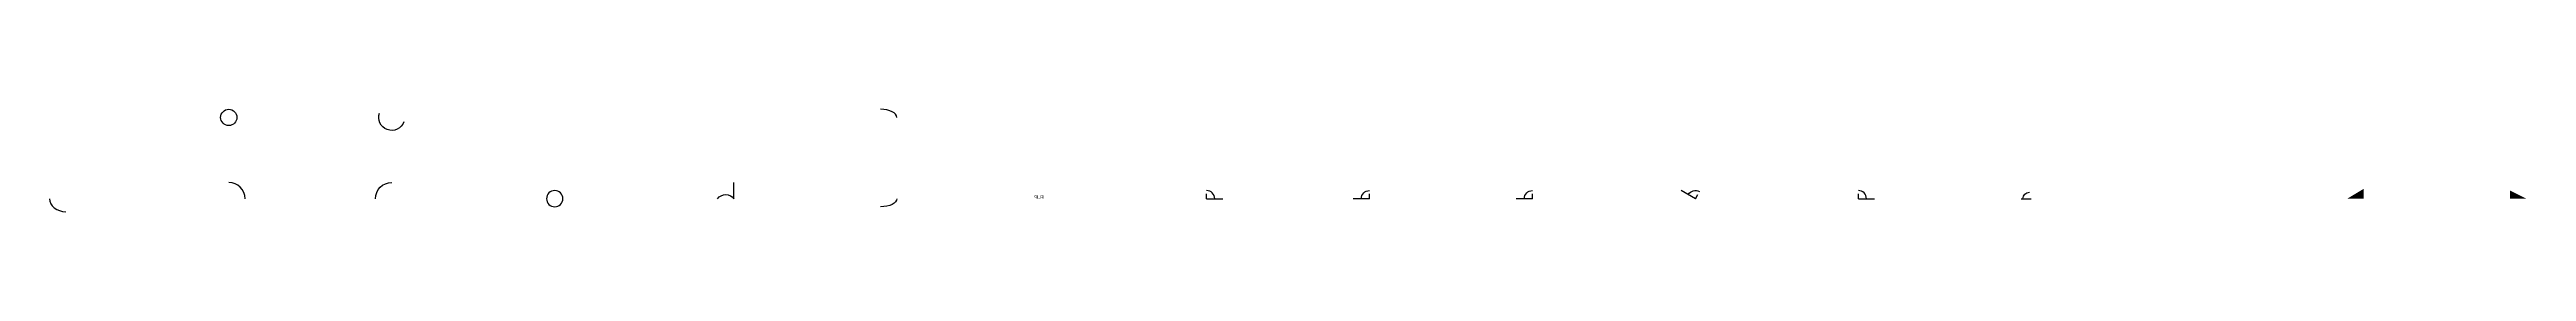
# Model space of a CAD drawing. Header units: metres. Extents: x -100 to 15100, y -80 to 550.
import ezdxf

# ---------------------------------------------------------------- set-up
doc = ezdxf.new("R2010")
doc.units = ezdxf.units.M
for name, color, linetype in [('ARC_FLIP', 7, 'Continuous'), ('ARC_FLIP_WRAP', 7, 'Continuous'), ('ARC_REF', 7, 'Continuous'), ('ARC_TILT', 7, 'Continuous'), ('CIRCLE_FLIP', 7, 'Continuous'), ('CIRCLE_REF', 7, 'Continuous'), ('ELL_FLIP', 7, 'Continuous'), ('ELL_REF', 7, 'Continuous'), ('HATCH_FLIP', 7, 'Continuous'), ('INS_CHILD_FLIP', 7, 'Continuous'), ('INS_FLIP', 7, 'Continuous'), ('INS_FLIP_MIRROR', 7, 'Continuous'), ('INS_FLIP_ROT', 7, 'Continuous'), ('INS_MIRROR', 7, 'Continuous'), ('INS_REF', 7, 'Continuous'), ('PL_FLIP', 7, 'Continuous'), ('SOLID_FLIP', 7, 'Continuous'), ('TEXT_FLIP', 7, 'Continuous')]:
    doc.layers.add(name, color=color, linetype=linetype)

# ---------------------------------------------------------------- blocks, each defined once
blk = doc.blocks.new('BK')
for q in [(0, 30), (100, 0)]:
    blk.add_line((0, 0), q)
blk.add_arc((0, 0), 50, 0, 90)
blk = doc.blocks.new('BF')
blk.add_line((0, 0), (60, 0))
at = {"extrusion": (0, 0, -1)}
blk.add_arc((-50, 0), 40, 0, 90, dxfattribs=at)

msp = doc.modelspace()

# ---------------------------------------------------------------- hatches: boundary and pattern name
at = {"layer": 'HATCH_FLIP', "extrusion": (0, 0, -1)}
msp.add_hatch(color=1, dxfattribs=at).paths.add_polyline_path([(-14000, 0), (-14100, 0), (-14100, 60)])

# ---------------------------------------------------------------- linework, layer by layer
at = {"layer": 'ARC_FLIP', "extrusion": (0, 0, -1)}
msp.add_arc((-2000, 0), 100, 0, 90, dxfattribs=at)
at = {"layer": 'ARC_FLIP_WRAP', "extrusion": (0, 0, -1)}
msp.add_arc((-2000, 500), 80, 200, 20, dxfattribs=at)
at = {"layer": 'ARC_REF'}
msp.add_arc((1000, 0), 100, 0, 90, dxfattribs=at)
at = {"layer": 'ARC_TILT', "extrusion": (0, 0.6, 0.8)}
msp.add_arc((0, 0), 100, 0, 90, dxfattribs=at)
at = {"layer": 'CIRCLE_FLIP', "extrusion": (0, 0, -1)}
msp.add_circle((-3000, 0), 50, dxfattribs=at)
at = {"layer": 'CIRCLE_REF'}
msp.add_circle((1000, 500), 50, dxfattribs=at)
at = {"layer": 'ELL_FLIP', "extrusion": (0, 0, -1)}
msp.add_ellipse((5000, 0), major_axis=(100, 0), ratio=0.5, start_param=0, end_param=1.570796, dxfattribs=at)
at = {"layer": 'ELL_REF'}
msp.add_ellipse((5000, 500), major_axis=(100, 0), ratio=0.5, start_param=0, end_param=1.570796, dxfattribs=at)
at = {"layer": 'PL_FLIP', "extrusion": (0, 0, -1)}
msp.add_lwpolyline([(-4000, 0, 0.5), (-4100, 0), (-4100, 100)], format="xyb", dxfattribs=at)
at = {"layer": 'SOLID_FLIP', "extrusion": (0, 0, -1)}
msp.add_solid([(-15000, 0), (-15100, 0), (-15000, 50)], dxfattribs=at)

# ---------------------------------------------------------------- block references
at = {"layer": 'INS_CHILD_FLIP'}
msp.add_blockref('BF', (12000, 0), dxfattribs=at)
at = {"layer": 'INS_FLIP', "extrusion": (0, 0, -1)}
msp.add_blockref('BK', (-9000, 0), dxfattribs=at)
at = {"layer": 'INS_FLIP_MIRROR', "extrusion": (0, 0, -1), "xscale": -1}
msp.add_blockref('BK', (-11000, 0), dxfattribs=at)
at = {"layer": 'INS_FLIP_ROT', "extrusion": (0, 0, -1), "rotation": 30}
msp.add_blockref('BK', (-10000, 0), dxfattribs=at)
at = {"layer": 'INS_MIRROR', "xscale": -1}
msp.add_blockref('BK', (8000, 0), dxfattribs=at)
at = {"layer": 'INS_REF'}
msp.add_blockref('BK', (7000, 0), dxfattribs=at)

# ---------------------------------------------------------------- texts
at = {"layer": 'TEXT_FLIP', "extrusion": (0, 0, -1)}
msp.add_text('FLIP', height=20, dxfattribs=at).set_placement((-6000, 0))

doc.saveas('drawing.dxf')
